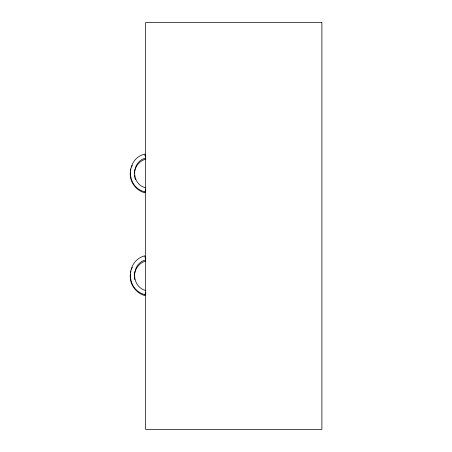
<?xml version="1.0" encoding="UTF-8"?>
<svg xmlns="http://www.w3.org/2000/svg" width="452" height="452" viewBox="0 0 452 452"><rect width="100%" height="100%" fill="white"/><g stroke="black" fill="none" stroke-linecap="round" stroke-linejoin="round"><path stroke-width="0.68" d="M130.362 274.274C129.057 283.681 135.753 293.111 144.815 295.625L145.821 293.201M130.538 272.968L130.792 271.008M134.317 276.234C134.374 269.324 139.148 262.838 145.827 260.94M130.362 172.048C129.052 181.337 135.916 190.456 144.815 192.829L145.821 190.467M130.538 170.777L130.792 168.873M134.317 173.958C134.38 167.127 139.256 160.872 145.827 159.07M131.549 269.183L132.306 267.358M145.821 292.173L144.815 294.597C125.633 289.811 125.633 260.606 144.815 255.815L145.821 258.239M131.549 167.093L132.306 165.319M145.821 189.467L144.815 191.829C125.673 187.343 125.673 158.567 144.815 154.081L145.821 156.443M145.827 259.917C130.899 263.443 130.899 286.969 145.827 290.5M145.827 158.07C130.939 161.319 130.939 184.591 145.827 187.84M144.843 155.143L145.047 155.629M134.865 177.981L135.662 179.856M144.843 256.905L145.047 257.408M134.498 175.297L134.775 177.308M134.498 277.613L134.775 279.681M321.892 22.6L145.612 22.6L145.612 429.4L321.892 429.4L321.892 22.6"/></g></svg>
